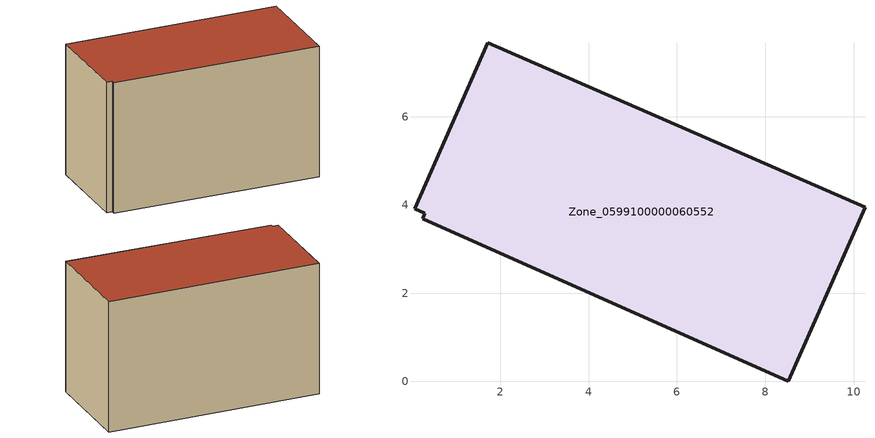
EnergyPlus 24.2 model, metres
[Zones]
Zone_0599100000060552
 floor ground (C_G): 0.28,3.81 0.05,3.91 1.71,7.68 10.26,3.95 8.52,0 0.24,3.68 z0
 wall outside (C_F): 10.26,3.95 1.71,7.68 0.05,3.91 0.28,3.81 0.24,3.68 8.52,0 10.26,3.95 z0:5.8
 roof outside (C_R): 0.05,3.91 0.28,3.81 0.24,3.68 8.52,0 10.26,3.95 1.71,7.68 z5.8
[BUILDING]
Pand.0599100000060552: North Axis=0; Terrain=City; Loads Convergence Tolerance Value=0.04; Temperature Convergence Tolerance Value=0.4; Solar Distribution=FullExterior; Maximum Number of Warmup Days=25; Minimum Number of Warmup Days=1
[Site:Location]
Rotterdam.The.Hague.AP_ZH_NLD Design_Conditions: Latitude=51.96; Longitude=4.45; Time Zone=1; Elevation=-4.5
[SITE:GROUNDTEMPERATURE:BUILDINGSURFACE]
18, 18, 18, 18, 18, 18, 18, 18, 18, 18, 18, 18
[MATERIAL] Thermal Absorptance=0.9; Solar Absorptance=0.7; Visible Absorptance=0.7
Name | Roughness | Thickness | Conductivity | Density | Specific Heat
G.TI.1946-1964 | MediumSmooth | 0.15 | 1 | 540 | 1210
F.TI.1946-1964 | Rough | 0.3 | 0.857143 | 1920 | 840
R.TI.1946-1964 | MediumRough | 0.2 | 0.277778 | 1500 | 1000
[CONSTRUCTION]
C_G: G.TI.1946-1964
C_F: F.TI.1946-1964
C_R: R.TI.1946-1964
[ZONE]
Zone_0599100000060552: Type=1; Multiplier=1; Ceiling Height=Autocalculate; Volume=Autocalculate; Floor Area=autocalculate; Part of Total Floor Area=Yes
[ZONEINFILTRATION:DESIGNFLOWRATE]
Infil_Zone_0599100000060552: Zone or ZoneList or Space or SpaceList=Zone_0599100000060552; Schedule=AlwaysOn; Design Flow Rate Calculation Method=Flow/Area; Flow Rate per Floor Area=0.003; Constant Term Coefficient=1; Temperature Term Coefficient=0; Velocity Term Coefficient=0; Velocity Squared Term Coefficient=0
[HVACTEMPLATE:ZONE:IDEALLOADSAIRSYSTEM]
Zone_0599100000060552: Maximum Heating Supply Air Temperature=50; Minimum Cooling Supply Air Temperature=13; Maximum Heating Supply Air Humidity Ratio=0.0156; Minimum Cooling Supply Air Humidity Ratio=0.0077; Heating Limit=NoLimit; Cooling Limit=NoLimit; Dehumidification Control Type=ConstantSensibleHeatRatio; Cooling Sensible Heat Ratio=0.7; Dehumidification Setpoint=60; Humidification Control Type=None; Humidification Setpoint=30; Outdoor Air Method=None; Outdoor Air Flow Rate per Person=0.00944; Outdoor Air Flow Rate per Zone Floor Area=0; Outdoor Air Flow Rate per Zone=0; Demand Controlled Ventilation Type=None; Outdoor Air Economizer Type=NoEconomizer; Heat Recovery Type=None; Sensible Heat Recovery Effectiveness=0.7; Latent Heat Recovery Effectiveness=0.65
[ZONECONTROL:THERMOSTAT]
ThermostatControl_Zone_0599100000060552: Zone or ZoneList=Zone_0599100000060552; Control Type Schedule=DualSetpointControlType; Control 1=Thermostat_Zone_0599100000060552; Temperature Difference Between Cutout And Setpoint=0
[THERMOSTATSETPOINT:DUALSETPOINT]
Thermostat_Zone_0599100000060552: Heating Setpoint Temperature Schedule=HeatingSetpoint_Zone_0599100000060552; Cooling Setpoint Temperature Schedule=CoolingSetpoint_Zone_0599100000060552
[SCHEDULE:COMPACT]
HeatingSetpoint_Zone_0599100000060552: Through: 12/31, For: AllDays, Until: 24:00, 21
CoolingSetpoint_Zone_0599100000060552: Through: 12/31, For: AllDays, Until: 24:00, 24
DualSetpointControlType: Through: 12/31, For: AllDays, Until: 24:00, 4
AlwaysOn: Through: 12/31, For: AllDays, Until: 24:00, 1
